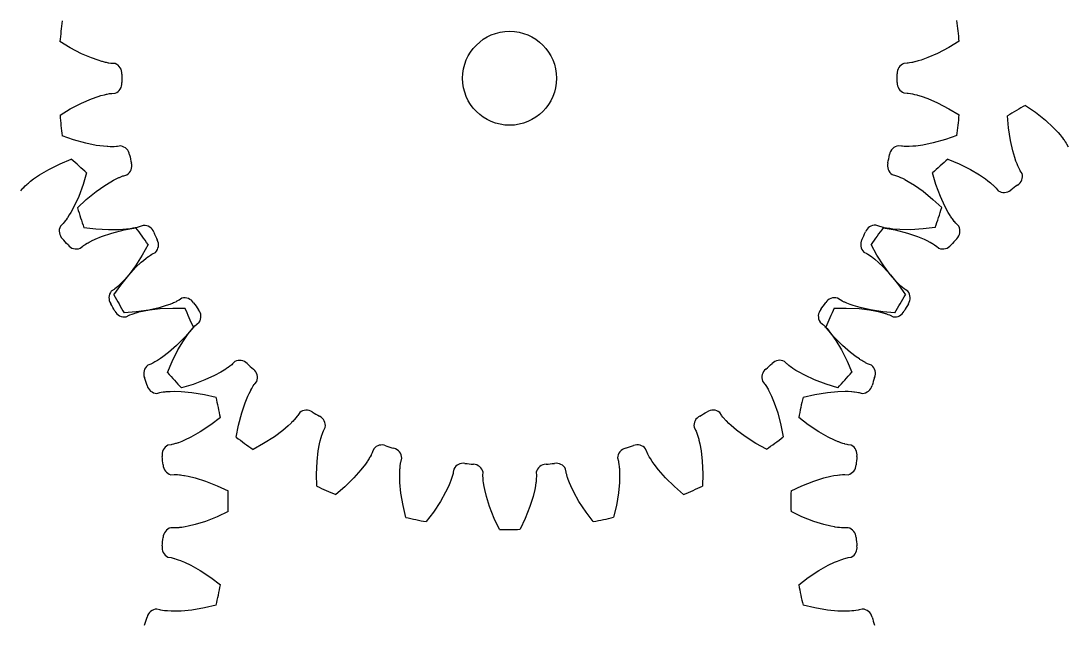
# Model space of a CAD drawing. Extents: x -3282 to 4846, y -1718 to 1845.
# Drawn here: x 4320.6 to 4432, y -851.1 to -786.8 of the extents above; entities that cross this region are included whole.
import ezdxf

# ---------------------------------------------------------------- set-up
doc = ezdxf.new("R2010")
doc.units = 0
doc.linetypes.add('DASHED', pattern=[11.05, 8.7, -2.35])
doc.linetypes.add('DOT', pattern=[2.2, 1.1, -1.1])
doc.layers.get('0').update_dxf_attribs({"linetype": 'CONTINUOUS'})
doc.layers.add('INVISIBLE', color=6, linetype='DOT')

msp = doc.modelspace()

# ---------------------------------------------------------------- linework, layer by layer
at = {"color": 1}
for p, q in [((4325.861038, -789.658708), (4324.763531, -788.994022)), ((4327.064169, -790.284045), (4325.861038, -789.658708)), ((4419.352288, -789.628114), (4418.149567, -790.254238)), ((4420.449359, -788.962711), (4419.352288, -789.628114)), ((4328.102275, -790.731402), (4327.064169, -790.284045)), ((4328.819124, -790.985638), (4328.102275, -790.731402)), ((4329.204305, -791.100827), (4328.81912, -790.985637)), ((4329.27624, -791.1206), (4329.204305, -791.100827)), ((4329.501681, -791.178682), (4329.27624, -791.1206)), ((4329.621298, -791.206936), (4329.501681, -791.178682)), ((4415.712643, -791.15047), (4415.491645, -791.201307)), ((4415.721675, -791.148255), (4415.712643, -791.15047)), ((4416.088445, -791.050146), (4415.721675, -791.148255)), ((4416.395074, -790.956979), (4416.088445, -791.050146)), ((4417.111754, -790.702275), (4416.395074, -790.956979)), ((4418.149567, -790.254238), (4417.111754, -790.702275)), ((4329.722706, -791.229373), (4329.621298, -791.206936)), ((4329.935318, -791.271395), (4329.722706, -791.229373)), ((4329.945463, -791.273213), (4329.935318, -791.271395)), ((4330.175622, -791.308958), (4329.945463, -791.273213)), ((4330.288369, -791.321563), (4330.175622, -791.308958)), ((4330.636673, -791.336795), (4330.288369, -791.321563)), ((4414.926047, -791.293867), (4414.577753, -791.309326)), ((4415.009647, -791.284849), (4414.92604, -791.293867)), ((4415.181665, -791.260204), (4415.009647, -791.284849)), ((4415.419224, -791.21647), (4415.181665, -791.260204)), ((4415.491645, -791.201307), (4415.419224, -791.21647)), ((4330.03379, -794.531442), (4330.205808, -794.506797)), ((4330.205808, -794.506797), (4330.289415, -794.497779)), ((4330.289408, -794.49778), (4330.637702, -794.48232)), ((4414.578782, -794.454852), (4414.927086, -794.470083)), ((4414.927086, -794.470083), (4415.039833, -794.482688)), ((4415.039833, -794.482688), (4415.269992, -794.518433)), ((4415.269992, -794.518433), (4415.280137, -794.520251)), ((4415.280137, -794.520251), (4415.492749, -794.562274)), ((4325.863167, -796.163532), (4327.065888, -795.537408)), ((4327.065888, -795.537408), (4328.103701, -795.089371)), ((4328.103701, -795.089371), (4328.820381, -794.834667)), ((4328.820381, -794.834667), (4329.12701, -794.7415)), ((4329.12701, -794.7415), (4329.49378, -794.643391)), ((4329.49378, -794.643391), (4329.502812, -794.641177)), ((4329.502812, -794.641177), (4329.72381, -794.590339)), ((4329.72381, -794.590339), (4329.796231, -794.575176)), ((4329.796231, -794.575176), (4330.03379, -794.531442)), ((4415.492749, -794.562274), (4415.594157, -794.584711)), ((4415.594157, -794.584711), (4415.713774, -794.612965)), ((4415.713774, -794.612965), (4415.939215, -794.671046)), ((4415.939215, -794.671046), (4416.01115, -794.690819)), ((4416.01115, -794.690819), (4416.396335, -794.80601)), ((4416.396331, -794.806008), (4417.11318, -795.060244)), ((4417.11318, -795.060244), (4418.151286, -795.507602)), ((4418.151286, -795.507602), (4419.354417, -796.132938)), ((4324.766096, -796.828935), (4325.863167, -796.163532)), ((4419.354417, -796.132938), (4420.451924, -796.797624)), ((4427.511772, -795.782518), (4428.565628, -796.514443)), ((4428.565628, -796.514443), (4429.626535, -797.358863)), ((4425.70488, -798.166096), (4425.597942, -796.887466)), ((4429.626535, -797.358863), (4430.457703, -798.124991)), ((4425.905716, -799.507079), (4425.70488, -798.166096)), ((4430.457703, -798.124991), (4430.981706, -798.676285)), ((4430.981706, -798.676285), (4431.191457, -798.918579)), ((4431.191457, -798.918579), (4431.430166, -799.213814)), ((4326.209532, -799.44863), (4324.997811, -799.026654)), ((4327.516385, -799.810157), (4326.209532, -799.44863)), ((4328.624817, -800.031904), (4327.516385, -799.810157)), ((4329.37886, -800.131543), (4328.624817, -800.031904)), ((4331.229701, -800.097136), (4330.885841, -800.154654)), ((4414.334356, -800.127347), (4413.990458, -800.070054)), ((4416.595299, -800.003117), (4415.841324, -800.103249)), ((4417.703585, -799.780644), (4416.595299, -800.003117)), ((4419.010202, -799.418262), (4417.703585, -799.780644)), ((4420.221645, -798.995493), (4419.010202, -799.418262)), ((4426.153618, -800.609955), (4425.905716, -799.507079)), ((4431.430166, -799.213814), (4431.43586, -799.221166)), ((4431.43586, -799.221166), (4431.572131, -799.402425)), ((4431.572131, -799.402425), (4431.61542, -799.462431)), ((4431.61542, -799.462431), (4431.751931, -799.661708)), ((4431.751931, -799.661708), (4431.844364, -799.808861)), ((4431.844364, -799.808861), (4431.886585, -799.881586)), ((4431.886581, -799.88158), (4432.042266, -800.193525)), ((4329.779573, -800.164131), (4329.378856, -800.131542)), ((4329.854047, -800.168516), (4329.779573, -800.164131)), ((4330.086638, -800.178456), (4329.854047, -800.168516)), ((4330.209516, -800.181223), (4330.086638, -800.178456)), ((4330.313372, -800.182086), (4330.209516, -800.181223)), ((4330.530075, -800.178985), (4330.313372, -800.182086)), ((4330.540376, -800.178655), (4330.530075, -800.178985)), ((4330.772938, -800.165765), (4330.540376, -800.178655)), ((4330.885841, -800.154654), (4330.772938, -800.165765)), ((4414.418004, -800.135908), (4414.334348, -800.127346)), ((4414.591387, -800.147566), (4414.418004, -800.135908)), ((4414.832848, -800.154179), (4414.591387, -800.147566)), ((4414.906838, -800.154404), (4414.832848, -800.154179)), ((4415.133576, -800.150626), (4414.906838, -800.154404)), ((4415.142871, -800.150337), (4415.133576, -800.150626)), ((4415.522025, -800.130628), (4415.142871, -800.150337)), ((4415.841324, -800.103249), (4415.522025, -800.130628)), ((4426.369052, -801.339405), (4426.153618, -800.609955)), ((4323.5598, -802.594928), (4324.773088, -801.989536)), ((4324.773088, -801.989536), (4325.956092, -801.492714)), ((4419.259364, -801.492714), (4420.442367, -801.989536)), ((4420.442367, -801.989536), (4421.655655, -802.594928)), ((4426.502141, -801.718773), (4426.369051, -801.339401)), ((4426.528404, -801.788601), (4426.502141, -801.718773)), ((4426.613856, -802.005154), (4426.528404, -801.788601)), ((4426.66127, -802.118549), (4426.613856, -802.005154)), ((4426.702692, -802.213791), (4426.66127, -802.118549)), ((4426.793602, -802.410528), (4426.702692, -802.213791)), ((4321.960333, -803.601807), (4322.587508, -803.171506)), ((4322.587508, -803.171506), (4323.5598, -802.594928)), ((4327.598367, -802.971426), (4327.227924, -804.19988)), ((4331.013236, -803.469378), (4331.080922, -803.439489)), ((4331.080922, -803.439489), (4331.304197, -803.34732)), ((4331.304197, -803.34732), (4331.467332, -803.287448)), ((4331.467332, -803.287448), (4331.547237, -803.261244)), ((4331.54723, -803.261246), (4331.884699, -803.17371)), ((4413.337474, -803.147056), (4413.675, -803.234371)), ((4413.675, -803.234371), (4413.782662, -803.270142)), ((4413.782662, -803.270142), (4414.00036, -803.352959)), ((4414.00036, -803.352959), (4414.009905, -803.356847)), ((4414.009905, -803.356847), (4414.209134, -803.442155)), ((4414.209134, -803.442155), (4414.303661, -803.485186)), ((4417.987531, -804.19988), (4417.617088, -802.971425)), ((4421.655655, -802.594928), (4422.627947, -803.171506)), ((4422.627947, -803.171506), (4423.25512, -803.601806)), ((4426.798091, -802.419805), (4426.793602, -802.410528)), ((4426.904389, -802.627053), (4426.798091, -802.419805)), ((4426.960429, -802.725695), (4426.904389, -802.627053)), ((4427.15274, -803.016494), (4426.960429, -802.725695)), ((4320.824639, -804.592628), (4320.901135, -804.508848)), ((4320.901135, -804.508848), (4321.065391, -804.343709)), ((4321.065391, -804.343709), (4321.072827, -804.336573)), ((4321.072827, -804.336573), (4321.231843, -804.189318)), ((4321.231843, -804.189318), (4321.309623, -804.120492)), ((4321.309623, -804.120492), (4321.402816, -804.040357)), ((4321.402816, -804.040357), (4321.582365, -803.892169)), ((4321.582365, -803.892169), (4321.640659, -803.845614)), ((4321.640659, -803.845614), (4321.960336, -803.601805)), ((4327.227924, -804.19988), (4326.752671, -805.469802)), ((4328.610303, -804.948364), (4329.532285, -804.294345)), ((4329.532285, -804.294345), (4330.180348, -803.8962)), ((4330.180348, -803.8962), (4330.460906, -803.741317)), ((4330.460906, -803.741317), (4330.799263, -803.569096)), ((4330.799263, -803.569096), (4330.807637, -803.565052)), ((4330.807637, -803.565052), (4331.013236, -803.469378)), ((4414.303661, -803.485186), (4414.41479, -803.537692)), ((4414.41479, -803.537692), (4414.623229, -803.641376)), ((4414.623229, -803.641376), (4414.689481, -803.675673)), ((4414.689481, -803.675673), (4415.042299, -803.868431)), ((4415.042295, -803.868429), (4415.690621, -804.26615)), ((4415.690621, -804.26615), (4416.613031, -804.919566)), ((4418.462784, -805.469802), (4417.987531, -804.19988)), ((4423.25512, -803.601806), (4423.510663, -803.795196)), ((4423.510663, -803.795196), (4423.805539, -804.034348)), ((4423.805539, -804.034348), (4423.812637, -804.040356)), ((4423.812637, -804.040356), (4423.983616, -804.189321)), ((4423.983616, -804.189321), (4424.038434, -804.239016)), ((4424.038434, -804.239016), (4424.213395, -804.405557)), ((4424.213395, -804.405557), (4424.334403, -804.530275)), ((4424.334403, -804.530275), (4424.390821, -804.592633)), ((4320.607499, -804.865388), (4320.824639, -804.592628)), ((4326.752671, -805.469802), (4326.280885, -806.497037)), ((4327.564043, -805.810866), (4328.610303, -804.948364)), ((4416.613031, -804.919566), (4417.659855, -805.781383)), ((4418.93457, -806.497037), (4418.462784, -805.469802)), ((4424.390816, -804.592628), (4424.607956, -804.865388)), ((4326.280885, -806.497037), (4325.918499, -807.165753)), ((4326.62929, -806.689822), (4327.564043, -805.810866)), ((4417.659855, -805.781383), (4418.595184, -806.659728)), ((4419.296957, -807.165755), (4418.93457, -806.497037)), ((4325.540628, -807.766057), (4325.41035, -807.95167)), ((4325.54586, -807.758369), (4325.540628, -807.766057)), ((4325.75288, -807.44011), (4325.54586, -807.758369)), ((4325.918499, -807.165753), (4325.75288, -807.44011)), ((4419.506013, -807.509162), (4419.296955, -807.165751)), ((4419.54622, -807.572004), (4419.506013, -807.509162)), ((4419.674828, -807.766058), (4419.54622, -807.572004)), ((4419.744783, -807.867118), (4419.674828, -807.766058)), ((4419.805102, -807.951666), (4419.744783, -807.867118)), ((4325.051817, -808.398797), (4324.803249, -808.643258)), ((4325.107931, -808.336174), (4325.051812, -808.398802)), ((4325.219318, -808.202793), (4325.107931, -808.336174)), ((4325.366658, -808.011383), (4325.219318, -808.202793)), ((4325.41035, -807.95167), (4325.366658, -808.011383)), ((4328.585849, -808.952163), (4327.312874, -808.791338)), ((4329.93931, -809.034079), (4328.585849, -808.952163)), ((4331.827905, -808.961212), (4331.069624, -809.020525)), ((4331.580501, -809.033907), (4332.840948, -808.793901)), ((4332.226637, -808.909775), (4331.827901, -808.961212)), ((4332.300395, -808.89858), (4332.226637, -808.909775)), ((4332.52997, -808.859945), (4332.300395, -808.89858)), ((4332.650738, -808.837104), (4332.52997, -808.859945)), ((4332.752504, -808.816355), (4332.650738, -808.837104)), ((4332.963827, -808.768267), (4332.752504, -808.816355)), ((4332.973834, -808.765801), (4332.963827, -808.768267)), ((4333.198634, -808.704842), (4332.973834, -808.765801)), ((4333.30676, -808.670499), (4333.198634, -808.704842)), ((4333.631147, -808.542746), (4333.30676, -808.670499)), ((4411.91901, -808.644774), (4411.59454, -808.517233)), ((4411.999051, -808.67054), (4411.919003, -808.644772)), ((4412.166221, -808.717991), (4411.999051, -808.67054)), ((4412.40103, -808.774662), (4412.166221, -808.717991)), ((4412.374508, -808.793901), (4413.634954, -809.033907)), ((4412.473357, -808.790266), (4412.40103, -808.774662)), ((4412.695926, -808.833712), (4412.473357, -808.790266)), ((4412.705078, -808.835362), (4412.695926, -808.833712)), ((4413.080044, -808.894914), (4412.705078, -808.835362)), ((4413.398058, -808.934519), (4413.080044, -808.894914)), ((4414.156375, -808.993336), (4413.398058, -808.934519)), ((4415.286698, -809.00615), (4414.156375, -808.993336)), ((4416.640105, -808.923348), (4415.286698, -809.00615)), ((4417.912974, -808.761691), (4416.640105, -808.923348)), ((4419.934929, -808.125203), (4419.805102, -807.951666)), ((4419.941248, -808.133344), (4419.934929, -808.125203)), ((4420.088313, -808.313962), (4419.941248, -808.133344)), ((4420.163638, -808.398797), (4420.088313, -808.313962)), ((4420.412206, -808.643258), (4420.163638, -808.398797)), ((4328.130622, -810.198156), (4328.494005, -810.026139)), ((4328.494001, -810.026141), (4329.196935, -809.735639)), ((4329.196935, -809.735639), (4330.267858, -809.373813)), ((4331.069624, -809.020525), (4329.93931, -809.034079)), ((4330.267858, -809.373813), (4331.580501, -809.033907)), ((4413.634954, -809.033907), (4414.947597, -809.373813)), ((4414.947597, -809.373813), (4416.01852, -809.735639)), ((4416.01852, -809.735639), (4416.721452, -810.02614)), ((4416.721452, -810.02614), (4417.011618, -810.162173)), ((4326.908016, -810.980839), (4327.177121, -810.759185)), ((4327.177121, -810.759185), (4327.269364, -810.693141)), ((4327.269364, -810.693141), (4327.464366, -810.565762)), ((4327.464366, -810.565762), (4327.473123, -810.560328)), ((4327.473123, -810.560328), (4327.65928, -810.449352)), ((4327.65928, -810.449352), (4327.74967, -810.398201)), ((4327.74967, -810.398201), (4327.857488, -810.339193)), ((4327.857488, -810.339193), (4328.063923, -810.231574)), ((4328.063923, -810.231574), (4328.130622, -810.198156)), ((4334.139894, -810.581748), (4333.522136, -811.706338)), ((4411.693319, -811.706338), (4411.075561, -810.581747)), ((4417.011618, -810.162173), (4417.349773, -810.334792)), ((4417.349773, -810.334792), (4417.357965, -810.339192)), ((4417.357965, -810.339192), (4417.556179, -810.449354)), ((4417.556179, -810.449354), (4417.620132, -810.486566)), ((4417.620132, -810.486566), (4417.825895, -810.61309)), ((4417.825895, -810.61309), (4417.970189, -810.709925)), ((4417.970189, -810.709925), (4418.03834, -810.75919)), ((4418.038334, -810.759185), (4418.307439, -810.980839)), ((4333.522136, -811.706338), (4332.793237, -812.849699)), ((4333.394595, -812.476964), (4333.63682, -812.267134)), ((4333.63682, -812.267134), (4333.931977, -812.028328)), ((4333.931977, -812.028328), (4333.939327, -812.022631)), ((4333.939327, -812.022631), (4334.120541, -811.886301)), ((4334.120541, -811.886301), (4334.180534, -811.842993)), ((4334.180534, -811.842993), (4334.379766, -811.706416)), ((4334.379766, -811.706416), (4334.526888, -811.613935)), ((4334.526888, -811.613935), (4334.5996, -811.571691)), ((4334.599593, -811.571694), (4334.911488, -811.415908)), ((4410.31608, -811.391232), (4410.628076, -811.546815)), ((4410.628076, -811.546815), (4410.725948, -811.604189)), ((4410.725948, -811.604189), (4410.921671, -811.730458)), ((4410.921671, -811.730458), (4410.930199, -811.736245)), ((4410.930199, -811.736245), (4411.107338, -811.861111)), ((4411.107338, -811.861111), (4411.190852, -811.922855)), ((4411.190852, -811.922855), (4411.288636, -811.997319)), ((4411.288636, -811.997319), (4411.470963, -812.142074)), ((4411.470963, -812.142074), (4411.528637, -812.189396)), ((4411.528637, -812.189396), (4411.833668, -812.451297)), ((4412.422218, -812.849699), (4411.693319, -811.706338)), ((4332.077616, -813.832566), (4332.843473, -813.001148)), ((4332.793237, -812.849699), (4332.118186, -813.756396)), ((4332.843473, -813.001148), (4333.394595, -812.476964)), ((4411.833665, -812.451294), (4412.385132, -812.975119)), ((4412.385132, -812.975119), (4413.151533, -813.806036)), ((4413.097269, -813.756396), (4412.422218, -812.849699)), ((4331.405644, -814.569083), (4331.136978, -814.837345)), ((4331.233544, -814.89375), (4332.077616, -813.832566)), ((4331.624686, -814.335155), (4331.405644, -814.569083)), ((4332.118186, -813.756396), (4331.624686, -814.335155)), ((4413.590771, -814.335157), (4413.097269, -813.756396)), ((4413.151533, -813.806036), (4413.9963, -814.866666)), ((4413.866657, -814.627594), (4413.590768, -814.335153)), ((4330.520579, -815.36106), (4330.226615, -815.548499)), ((4330.501963, -815.947845), (4331.233544, -814.89375)), ((4330.588486, -815.311473), (4330.520573, -815.361065)), ((4330.725171, -815.204165), (4330.588486, -815.311473)), ((4330.909087, -815.047571), (4330.725171, -815.204165)), ((4330.96424, -814.998247), (4330.909087, -815.047571)), ((4331.130261, -814.843777), (4330.96424, -814.998247)), ((4331.136978, -814.837345), (4331.130261, -814.843777)), ((4413.919051, -814.680703), (4413.866657, -814.627594)), ((4414.085195, -814.843778), (4413.919051, -814.680703)), ((4413.9963, -814.866666), (4414.72857, -815.920284)), ((4414.174632, -814.928084), (4414.085195, -814.843778)), ((4414.251212, -814.998244), (4414.174632, -814.928084)), ((4414.414282, -815.140996), (4414.251212, -814.998244)), ((4414.422156, -815.147646), (4414.414282, -815.140996)), ((4414.60356, -815.293741), (4414.422156, -815.147646)), ((4414.694876, -815.36106), (4414.60356, -815.293741)), ((4414.988839, -815.548499), (4414.694876, -815.36106)), ((4336.838273, -816.796274), (4336.724893, -816.843725)), ((4336.933501, -816.75482), (4336.838273, -816.796274)), ((4337.130208, -816.663846), (4336.933501, -816.75482)), ((4337.139484, -816.659354), (4337.130208, -816.663846)), ((4337.346697, -816.552988), (4337.139484, -816.659354)), ((4337.44532, -816.496915), (4337.346697, -816.552988)), ((4337.736057, -816.30451), (4337.44532, -816.496915)), ((4407.785573, -816.473897), (4407.494711, -816.281682)), ((4407.858508, -816.515741), (4407.785567, -816.473894)), ((4408.01216, -816.596912), (4407.858508, -816.515741)), ((4408.230055, -816.701164), (4408.01216, -816.596912)), ((4408.297557, -816.731465), (4408.230055, -816.701164)), ((4408.506229, -816.820236), (4408.297557, -816.731465)), ((4332.886133, -817.753956), (4331.607538, -817.861313)), ((4332.439565, -817.978775), (4332.644727, -817.908928)), ((4332.644727, -817.908928), (4332.743777, -817.877688)), ((4332.743777, -817.877688), (4332.861508, -817.842386)), ((4332.861508, -817.842386), (4333.085806, -817.780039)), ((4334.22705, -817.552682), (4332.886133, -817.753956)), ((4333.085806, -817.780039), (4333.157997, -817.761219)), ((4333.157997, -817.761219), (4333.549202, -817.668512)), ((4333.549198, -817.668513), (4334.297171, -817.530508)), ((4335.329845, -817.304419), (4334.22705, -817.552682)), ((4334.297171, -817.530508), (4335.419919, -817.399246)), ((4336.059224, -817.088746), (4335.329845, -817.304419)), ((4335.419919, -817.399246), (4336.774548, -817.339681)), ((4336.438549, -816.955533), (4336.05922, -817.088748)), ((4336.508368, -816.929247), (4336.438549, -816.955533)), ((4336.724893, -816.843725), (4336.508368, -816.929247)), ((4336.774548, -817.339681), (4338.057351, -817.366982)), ((4407.158105, -817.366982), (4408.440907, -817.339681)), ((4408.440907, -817.339681), (4409.795536, -817.399246)), ((4408.514838, -816.823753), (4408.506229, -816.820236)), ((4408.869229, -816.959963), (4408.514838, -816.823753)), ((4409.172059, -817.064822), (4408.869229, -816.959963)), ((4409.901577, -817.280016), (4409.172059, -817.064822)), ((4409.795536, -817.399246), (4410.918284, -817.530508)), ((4411.004535, -817.527558), (4409.901577, -817.280016)), ((4410.918284, -817.530508), (4411.666254, -817.668513)), ((4412.345583, -817.727954), (4411.004535, -817.527558)), ((4411.666254, -817.668513), (4411.978363, -817.741245)), ((4411.978363, -817.741245), (4412.345017, -817.839785)), ((4412.345017, -817.839785), (4412.353946, -817.842386)), ((4413.624246, -817.834474), (4412.345583, -817.727954)), ((4412.353946, -817.842386), (4412.570732, -817.908929)), ((4412.570732, -817.908929), (4412.641024, -817.932031)), ((4331.799378, -818.272605), (4332.108687, -818.111744)), ((4332.108687, -818.111744), (4332.212646, -818.066322)), ((4332.212646, -818.066322), (4332.42987, -817.982269)), ((4332.42987, -817.982269), (4332.439565, -817.978775)), ((4339.313094, -819.065917), (4339.585783, -818.848688)), ((4405.64665, -818.827071), (4405.919481, -819.044121)), ((4405.919481, -819.044121), (4406.003286, -819.12059)), ((4412.641024, -817.932031), (4412.868597, -818.01301)), ((4412.868597, -818.01301), (4413.02987, -818.077728)), ((4413.02987, -818.077728), (4413.106775, -818.111747)), ((4413.106768, -818.111744), (4413.416077, -818.272605)), ((4338.956198, -819.385826), (4338.118124, -820.357402)), ((4338.322644, -820.201938), (4338.51595, -819.946332)), ((4338.51595, -819.946332), (4338.755006, -819.651378)), ((4338.755006, -819.651378), (4338.761012, -819.644277)), ((4338.761012, -819.644277), (4338.909921, -819.47325)), ((4338.909921, -819.47325), (4338.959598, -819.418415)), ((4338.959598, -819.418415), (4339.126081, -819.2434)), ((4339.126081, -819.2434), (4339.25076, -819.122351)), ((4339.25076, -819.122351), (4339.3131, -819.065912)), ((4406.003286, -819.12059), (4406.168478, -819.284792)), ((4406.168478, -819.284792), (4406.175617, -819.292226)), ((4406.175617, -819.292226), (4406.322924, -819.451193)), ((4407.097331, -820.357402), (4406.259257, -819.385825)), ((4406.322924, -819.451193), (4406.391776, -819.528951)), ((4406.391776, -819.528951), (4406.471941, -819.622118)), ((4406.471941, -819.622118), (4406.620188, -819.801618)), ((4406.620188, -819.801618), (4406.666762, -819.859897)), ((4406.666762, -819.859897), (4406.910676, -820.179495)), ((4338.118124, -820.357402), (4337.167435, -821.324231)), ((4337.31629, -821.801732), (4337.892549, -820.829252)), ((4337.892549, -820.829252), (4338.322644, -820.201938)), ((4406.910673, -820.179491), (4407.34118, -820.806525)), ((4408.04802, -821.324231), (4407.097331, -820.357402)), ((4407.34118, -820.806525), (4407.918076, -821.778629)), ((4336.318623, -822.070764), (4335.715576, -822.534271)), ((4337.167435, -821.324231), (4336.318623, -822.070764)), ((4336.711295, -823.015219), (4337.31629, -821.801732)), ((4407.918076, -821.778629), (4408.523865, -822.991719)), ((4408.896832, -822.070764), (4408.04802, -821.324231)), ((4409.499881, -822.534272), (4408.896832, -822.070764)), ((4334.422299, -823.308201), (4334.095788, -823.430426)), ((4334.499032, -823.273817), (4334.422292, -823.308204)), ((4334.65504, -823.197272), (4334.499032, -823.273817)), ((4334.867495, -823.082338), (4334.65504, -823.197272)), ((4334.931698, -823.045559), (4334.867495, -823.082338)), ((4335.126208, -822.928981), (4334.931698, -823.045559)), ((4335.134115, -822.924087), (4335.126208, -822.928981)), ((4335.452684, -822.717545), (4335.134115, -822.924087)), ((4335.715576, -822.534271), (4335.452684, -822.717545)), ((4336.21486, -824.198383), (4336.711295, -823.015219)), ((4343.035836, -823.367203), (4342.855266, -823.514326)), ((4343.120646, -823.29185), (4343.035836, -823.367203)), ((4343.365026, -823.043202), (4343.120646, -823.29185)), ((4402.114696, -823.272545), (4401.870153, -823.024056)), ((4402.177337, -823.328639), (4402.11469, -823.27254)), ((4402.310754, -823.439982), (4402.177337, -823.328639)), ((4402.502213, -823.587259), (4402.310754, -823.439982)), ((4408.523865, -822.991719), (4409.021074, -824.17456)), ((4409.83054, -822.76296), (4409.499878, -822.53427)), ((4409.89283, -822.804015), (4409.83054, -822.76296)), ((4410.089249, -822.928982), (4409.89283, -822.804015)), ((4410.19426, -822.992852), (4410.089249, -822.928982)), ((4410.283753, -823.045557), (4410.19426, -822.992852)), ((4410.47294, -823.151285), (4410.283753, -823.045557)), ((4410.482024, -823.156152), (4410.47294, -823.151285)), ((4410.689839, -823.261338), (4410.482024, -823.156152)), ((4410.793156, -823.308201), (4410.689839, -823.261338)), ((4411.119667, -823.430426), (4410.793156, -823.308201)), ((4341.219289, -824.52154), (4340.192209, -824.993662)), ((4341.887888, -824.158934), (4341.219289, -824.52154)), ((4342.231227, -823.949766), (4341.887884, -824.158936)), ((4342.294055, -823.909538), (4342.231227, -823.949766)), ((4342.488068, -823.780867), (4342.294055, -823.909538)), ((4342.589104, -823.710879), (4342.488068, -823.780867)), ((4342.673633, -823.650532), (4342.589104, -823.710879)), ((4342.847127, -823.520649), (4342.673633, -823.650532)), ((4342.855266, -823.514326), (4342.847127, -823.520649)), ((4402.56194, -823.630932), (4402.502213, -823.587259)), ((4402.747596, -823.761148), (4402.56194, -823.630932)), ((4402.755285, -823.766379), (4402.747596, -823.761148)), ((4403.073612, -823.973294), (4402.755285, -823.766379)), ((4403.348023, -824.138823), (4403.073612, -823.973294)), ((4404.016858, -824.50099), (4403.348023, -824.138823)), ((4405.044247, -824.97244), (4404.016858, -824.50099)), ((4338.922442, -825.46933), (4337.694108, -825.840176)), ((4340.192209, -824.993662), (4338.922442, -825.46933)), ((4345.209247, -825.834672), (4345.335705, -825.628868)), ((4345.335705, -825.628868), (4345.432492, -825.484542)), ((4345.432492, -825.484542), (4345.481735, -825.416375)), ((4345.48173, -825.416381), (4345.703296, -825.147204)), ((4399.533261, -825.129589), (4399.755003, -825.398621)), ((4399.755003, -825.398621), (4399.821077, -825.490843)), ((4399.821077, -825.490843), (4399.94852, -825.685803)), ((4399.94852, -825.685803), (4399.953957, -825.694558)), ((4399.953957, -825.694558), (4400.064994, -825.880678)), ((4406.314325, -825.447277), (4405.044247, -824.97244)), ((4407.542899, -825.817318), (4406.314325, -825.447277)), ((4335.067809, -826.421999), (4335.403804, -826.328963)), ((4335.403803, -826.328963), (4335.514935, -826.306147)), ((4335.514935, -826.306147), (4335.744887, -826.269094)), ((4335.744887, -826.269094), (4335.755097, -826.267692)), ((4335.755097, -826.267692), (4335.970298, -826.242027)), ((4335.970298, -826.242027), (4336.073679, -826.232063)), ((4336.073679, -826.232063), (4336.196176, -826.222011)), ((4336.196176, -826.222011), (4336.428536, -826.20766)), ((4336.428536, -826.20766), (4336.503062, -826.20426)), ((4336.503062, -826.20426), (4336.904993, -826.194916)), ((4336.904989, -826.194916), (4337.665309, -826.215439)), ((4337.665309, -826.215439), (4338.790814, -826.320477)), ((4338.790814, -826.320477), (4340.128225, -826.543858)), ((4340.128225, -826.543858), (4341.37732, -826.837272)), ((4344.458845, -827.436531), (4344.749116, -826.733503)), ((4344.749116, -826.733503), (4344.885054, -826.443292)), ((4344.885054, -826.443292), (4345.057562, -826.105081)), ((4345.057562, -826.105081), (4345.06196, -826.096887)), ((4345.06196, -826.096887), (4345.172057, -825.898637)), ((4345.172057, -825.898637), (4345.209247, -825.834672)), ((4400.064994, -825.880678), (4400.116175, -825.971052)), ((4400.116175, -825.971052), (4400.175218, -826.078851)), ((4400.175218, -826.078851), (4400.282905, -826.28525)), ((4400.282905, -826.28525), (4400.316344, -826.351939)), ((4400.316344, -826.351939), (4400.48848, -826.715265)), ((4400.488478, -826.715261), (4400.77921, -827.4181)), ((4403.838136, -826.837272), (4405.08723, -826.543858)), ((4405.08723, -826.543858), (4406.424641, -826.320477)), ((4406.424641, -826.320477), (4407.550145, -826.215439)), ((4407.550145, -826.215439), (4408.310463, -826.194916)), ((4408.310463, -826.194916), (4408.630873, -826.201168)), ((4408.630873, -826.201168), (4409.010003, -826.221323)), ((4409.010003, -826.221323), (4409.019277, -826.222011)), ((4409.019277, -826.222011), (4409.245162, -826.242027)), ((4409.245162, -826.242027), (4409.318721, -826.25001)), ((4409.318721, -826.25001), (4409.558157, -826.281904)), ((4409.558157, -826.281904), (4409.729362, -826.311678)), ((4409.729362, -826.311678), (4409.811659, -826.328964)), ((4409.811651, -826.328963), (4410.147646, -826.421999)), ((4344.097369, -828.507571), (4344.458845, -827.436531)), ((4400.77921, -827.4181), (4401.141387, -828.488904)), ((4341.836783, -828.99888), (4340.815021, -829.774979)), ((4343.757892, -829.820326), (4344.097369, -828.507571)), ((4349.864727, -829.039), (4349.722028, -829.202116)), ((4349.871373, -829.031123), (4349.864727, -829.039)), ((4350.017409, -828.849672), (4349.871373, -829.031123)), ((4350.084699, -828.758333), (4350.017409, -828.849672)), ((4350.272042, -828.464308), (4350.084699, -828.758333)), ((4395.154222, -828.743585), (4394.966687, -828.449683)), ((4395.203832, -828.811476), (4395.154218, -828.743579)), ((4395.311184, -828.948125), (4395.203832, -828.811476)), ((4395.467838, -829.13199), (4395.311184, -828.948125)), ((4401.141387, -828.488904), (4401.481723, -829.801436)), ((4404.400434, -829.774979), (4403.378671, -828.99888)), ((4340.815021, -829.774979), (4339.684092, -830.523022)), ((4343.5183, -831.08085), (4343.757892, -829.820326)), ((4349.059157, -829.862774), (4348.480557, -830.356465)), ((4349.351504, -829.586792), (4349.059153, -829.862777)), ((4349.404596, -829.534381), (4349.351504, -829.586792)), ((4349.567616, -829.368184), (4349.404596, -829.534381)), ((4349.651893, -829.278719), (4349.567616, -829.368184)), ((4349.722028, -829.202116), (4349.651893, -829.278719)), ((4352.835903, -830.345541), (4352.996662, -830.03618)), ((4392.243097, -830.023337), (4392.404058, -830.332593)), ((4395.51718, -829.187127), (4395.467838, -829.13199)), ((4395.671706, -829.353098), (4395.51718, -829.187127)), ((4395.678139, -829.359813), (4395.671706, -829.353098)), ((4395.94649, -829.62839), (4395.678139, -829.359813)), ((4396.180489, -829.847356), (4395.94649, -829.62839)), ((4396.759409, -830.340667), (4396.180489, -829.847356)), ((4401.481723, -829.801436), (4401.722141, -831.061805)), ((4405.531363, -830.523022), (4404.400434, -829.774979)), ((4338.698616, -831.076763), (4338.012378, -831.40476)), ((4339.684092, -830.523022), (4338.698616, -831.076763)), ((4347.574082, -831.031813), (4346.430959, -831.761086)), ((4348.480557, -830.356465), (4347.574082, -831.031813)), ((4352.465772, -831.474068), (4352.564192, -831.107381)), ((4352.564192, -831.107381), (4352.56679, -831.098452)), ((4352.56679, -831.098452), (4352.633263, -830.881643)), ((4352.633263, -830.881643), (4352.656342, -830.811344)), ((4352.656342, -830.811344), (4352.737246, -830.583745)), ((4352.737246, -830.583745), (4352.801912, -830.42245)), ((4352.801912, -830.42245), (4352.835906, -830.345534)), ((4392.404058, -830.332593), (4392.449514, -830.436537)), ((4392.449514, -830.436537), (4392.533638, -830.653733)), ((4392.533638, -830.653733), (4392.537136, -830.663428)), ((4392.537136, -830.663428), (4392.60705, -830.868567)), ((4392.60705, -830.868567), (4392.638323, -830.967607)), ((4392.638323, -830.967607), (4392.673662, -831.085325)), ((4392.673662, -831.085325), (4392.736083, -831.309604)), ((4397.666327, -831.015421), (4396.759409, -830.340667)), ((4398.809927, -831.743946), (4397.666327, -831.015421)), ((4406.516839, -831.076763), (4405.531363, -830.523022)), ((4407.203079, -831.404762), (4406.516839, -831.076763)), ((4336.586453, -831.892891), (4336.241666, -831.94456)), ((4336.668659, -831.875212), (4336.586446, -831.892893)), ((4336.837172, -831.832776), (4336.668659, -831.875212)), ((4337.068881, -831.764525), (4336.837172, -831.832776)), ((4337.139327, -831.741898), (4337.068881, -831.764525)), ((4337.353824, -831.668309), (4337.139327, -831.741898)), ((4337.362576, -831.665166), (4337.353824, -831.668309)), ((4337.717127, -831.529372), (4337.362576, -831.665166)), ((4338.012378, -831.404761), (4337.717127, -831.529372)), ((4346.430959, -831.761086), (4345.30657, -832.379212)), ((4352.255383, -832.534215), (4352.393142, -831.7862)), ((4352.393142, -831.7862), (4352.465772, -831.474068)), ((4358.155234, -832.330902), (4358.033116, -832.657452)), ((4387.208358, -832.647905), (4387.086027, -832.321435)), ((4392.736083, -831.309604), (4392.754927, -831.381788)), ((4392.754927, -831.381788), (4392.847761, -831.772963)), ((4392.84776, -831.772959), (4392.98601, -832.520886)), ((4399.934718, -832.361335), (4398.809927, -831.743946)), ((4407.574059, -831.559704), (4407.203075, -831.40476)), ((4407.643524, -831.586911), (4407.574059, -831.559704)), ((4407.861633, -831.66831), (4407.643524, -831.586911)), ((4407.977628, -831.708951), (4407.861633, -831.66831)), ((4408.076124, -831.741897), (4407.977628, -831.708951)), ((4408.283158, -831.805981), (4408.076124, -831.741897)), ((4408.293056, -831.808853), (4408.283158, -831.805981)), ((4408.518199, -831.868533), (4408.293056, -831.808853)), ((4408.629002, -831.892891), (4408.518199, -831.868533)), ((4408.973789, -831.94456), (4408.629002, -831.892891)), ((4352.124487, -833.657006), (4352.255383, -832.534215)), ((4357.654128, -833.361484), (4357.529224, -833.557943)), ((4357.717963, -833.256452), (4357.654128, -833.361484)), ((4357.770638, -833.166941), (4357.717963, -833.256452)), ((4357.876305, -832.97772), (4357.770638, -833.166941)), ((4357.881169, -832.968634), (4357.876305, -832.97772)), ((4357.986287, -832.760785), (4357.881169, -832.968634)), ((4358.033116, -832.657452), (4357.986287, -832.760785)), ((4361.054199, -833.637968), (4361.147125, -833.301944)), ((4384.094772, -833.294435), (4384.187919, -833.630398)), ((4387.242768, -832.724627), (4387.208356, -832.647898)), ((4387.319364, -832.88061), (4387.242768, -832.724627)), ((4387.434367, -833.093028), (4387.319364, -832.88061)), ((4387.471167, -833.157218), (4387.434367, -833.093028)), ((4387.587809, -833.35169), (4387.471167, -833.157218)), ((4387.592706, -833.359595), (4387.587809, -833.35169)), ((4387.799351, -833.678097), (4387.592706, -833.359595)), ((4392.98601, -832.520886), (4393.11764, -833.643591)), ((4352.065366, -835.011655), (4352.124487, -833.657006)), ((4356.796299, -834.554181), (4356.050045, -835.403238)), ((4357.259611, -833.95098), (4356.796299, -834.554181)), ((4357.48819, -833.620247), (4357.259608, -833.950984)), ((4357.529224, -833.557943), (4357.48819, -833.620247)), ((4360.92679, -834.818788), (4360.946821, -834.439652)), ((4360.946821, -834.439652), (4360.947506, -834.430378)), ((4360.947506, -834.430378), (4360.967449, -834.204487)), ((4360.967449, -834.204487), (4360.975407, -834.130925)), ((4360.975407, -834.130925), (4361.007223, -833.891478)), ((4361.007223, -833.891478), (4361.036941, -833.720264)), ((4361.036941, -833.720264), (4361.0542, -833.637961)), ((4366.67007, -834.473993), (4366.618514, -834.818797)), ((4378.624377, -834.814868), (4378.572596, -834.470098)), ((4384.187919, -833.630398), (4384.210771, -833.741522)), ((4384.210771, -833.741522), (4384.247898, -833.971462)), ((4384.247898, -833.971462), (4384.249304, -833.981672)), ((4384.249304, -833.981672), (4384.27504, -834.196864)), ((4384.27504, -834.196864), (4384.285037, -834.300242)), ((4384.285037, -834.300242), (4384.29513, -834.422735)), ((4384.29513, -834.422735), (4384.309557, -834.655091)), ((4387.982712, -833.940929), (4387.799351, -833.678097)), ((4388.446416, -834.543824), (4387.982712, -833.940929)), ((4389.193227, -835.392392), (4388.446416, -834.543824)), ((4393.11764, -833.643591), (4393.177648, -834.998201)), ((4336.570463, -835.072854), (4336.918458, -835.051708)), ((4336.918458, -835.051708), (4337.031904, -835.052496)), ((4337.031904, -835.052496), (4337.264536, -835.064063)), ((4337.264536, -835.064063), (4337.274814, -835.064815)), ((4337.274814, -835.064815), (4337.490648, -835.084453)), ((4337.490648, -835.084453), (4337.593841, -835.096201)), ((4337.593841, -835.096201), (4337.715752, -835.111837)), ((4337.715752, -835.111837), (4337.946018, -835.14611)), ((4337.946018, -835.14611), (4338.019622, -835.15828)), ((4338.019622, -835.15828), (4338.414713, -835.232706)), ((4338.414709, -835.232705), (4339.154148, -835.410859)), ((4339.154148, -835.410859), (4340.233218, -835.747607)), ((4340.233218, -835.747607), (4341.494961, -836.24417)), ((4352.093087, -836.294448), (4352.065366, -835.011655)), ((4356.050045, -835.403238), (4355.083527, -836.354243)), ((4360.920644, -835.1392), (4360.92679, -834.818788)), ((4360.941415, -835.899511), (4360.920644, -835.139201)), ((4366.394184, -835.58624), (4366.312856, -835.804375)), ((4366.434787, -835.470231), (4366.394184, -835.58624)), ((4366.467701, -835.371725), (4366.434787, -835.470231)), ((4366.531717, -835.16467), (4366.467701, -835.371725)), ((4366.534585, -835.154771), (4366.531717, -835.16467)), ((4366.594192, -834.929608), (4366.534585, -835.154771)), ((4366.618514, -834.818797), (4366.594192, -834.929608)), ((4369.777439, -835.149769), (4369.798471, -834.801766)), ((4369.777669, -835.233854), (4369.777439, -835.149761)), ((4369.784198, -835.407505), (4369.777669, -835.233854)), ((4369.802861, -835.648334), (4369.784198, -835.407505)), ((4369.810371, -835.721943), (4369.802861, -835.648334)), ((4369.837829, -835.947044), (4369.810371, -835.721943)), ((4375.433112, -835.720108), (4375.421397, -835.823305)), ((4375.452679, -835.504268), (4375.433112, -835.720108)), ((4375.444409, -834.799919), (4375.465669, -835.147907)), ((4375.453427, -835.493989), (4375.452679, -835.504268)), ((4375.464918, -835.261354), (4375.453427, -835.493989)), ((4375.465669, -835.147907), (4375.464918, -835.261354)), ((4378.642084, -834.897068), (4378.624376, -834.814861)), ((4378.684575, -835.065568), (4378.642084, -834.897068)), ((4378.752901, -835.297254), (4378.684575, -835.065568)), ((4378.775551, -835.367693), (4378.752901, -835.297254)), ((4378.84921, -835.582166), (4378.775551, -835.367693)), ((4378.852357, -835.590917), (4378.84921, -835.582166)), ((4378.988266, -835.945423), (4378.852357, -835.590917)), ((4384.322456, -835.13154), (4384.302182, -835.891867)), ((4384.309557, -834.655091), (4384.31298, -834.729616)), ((4384.31298, -834.729616), (4384.322456, -835.131544)), ((4390.160367, -836.342764), (4389.193227, -835.392392)), ((4393.177648, -834.998201), (4393.150767, -836.281013)), ((4403.720494, -836.24417), (4404.982237, -835.747607)), ((4404.982237, -835.747607), (4406.061307, -835.410859)), ((4406.061307, -835.410859), (4406.800743, -835.232706)), ((4406.800744, -835.232705), (4407.115451, -835.172203)), ((4407.115451, -835.172203), (4407.490487, -835.113092)), ((4407.490487, -835.113092), (4407.499701, -835.111837)), ((4407.499701, -835.111837), (4407.724811, -835.084452)), ((4407.724811, -835.084452), (4407.798423, -835.076967)), ((4407.798423, -835.076967), (4408.039258, -835.058383)), ((4408.039258, -835.058383), (4408.212912, -835.05191)), ((4408.212912, -835.05191), (4408.297004, -835.051708)), ((4408.296997, -835.051708), (4408.644992, -835.072854)), ((4341.494961, -836.24417), (4342.655756, -836.790874)), ((4355.083527, -836.354243), (4354.112224, -837.192635)), ((4361.046822, -837.024981), (4360.941415, -835.899511)), ((4366.130851, -836.24488), (4365.803077, -836.931227)), ((4366.285672, -835.873849), (4366.130849, -836.244884)), ((4366.312856, -835.804375), (4366.285672, -835.873849)), ((4369.839088, -835.956258), (4369.837829, -835.947044)), ((4369.898321, -836.331274), (4369.839088, -835.956258)), ((4369.958926, -836.645962), (4369.898321, -836.331274)), ((4370.137322, -837.38534), (4369.958926, -836.645963)), ((4375.285162, -836.644217), (4375.10725, -837.383714)), ((4375.359458, -836.249106), (4375.285161, -836.644221)), ((4375.371604, -836.175498), (4375.359458, -836.249106)), ((4375.405801, -835.94522), (4375.371604, -836.175498)), ((4375.421397, -835.823305), (4375.405801, -835.94522)), ((4379.112974, -836.240634), (4378.988266, -835.945423)), ((4379.441197, -836.926764), (4379.112975, -836.240634)), ((4384.302182, -835.891867), (4384.197512, -837.017405)), ((4391.132217, -837.18052), (4390.160367, -836.342764)), ((4402.559701, -836.790873), (4403.720494, -836.24417)), ((4361.27064, -838.36232), (4361.046822, -837.024981)), ((4365.249658, -837.916884), (4364.501986, -839.048058)), ((4365.803077, -836.931227), (4365.249658, -837.916884)), ((4370.474423, -838.464301), (4370.137322, -837.38534)), ((4375.10725, -837.383714), (4374.770855, -838.462895)), ((4379.99526, -837.912059), (4379.441197, -836.926764)), ((4380.743673, -839.042744), (4379.99526, -837.912059)), ((4384.197512, -837.017405), (4383.974569, -838.35489)), ((4342.655754, -839.000773), (4341.494961, -839.547477)), ((4361.564462, -839.611317), (4361.27064, -838.36232)), ((4364.501986, -839.048058), (4363.726221, -840.070075)), ((4370.971399, -839.725881), (4370.474423, -838.464301)), ((4374.770855, -838.462895), (4374.274705, -839.7248)), ((4381.520106, -840.064251), (4380.743673, -839.042744)), ((4383.974569, -838.35489), (4383.681564, -839.604081)), ((4403.720494, -839.547477), (4402.559699, -839.000773)), ((4340.233218, -840.044039), (4339.154148, -840.380787)), ((4341.494961, -839.547477), (4340.233218, -840.044039)), ((4371.518482, -840.886495), (4370.971399, -839.725881)), ((4374.274705, -839.7248), (4373.728381, -840.885773)), ((4404.982237, -840.044039), (4403.720494, -839.547477)), ((4406.061307, -840.380787), (4404.982237, -840.044039)), ((4336.918458, -840.739938), (4336.570463, -840.718792)), ((4337.002543, -840.739736), (4336.918451, -840.739938)), ((4337.176197, -840.733264), (4337.002543, -840.739736)), ((4337.417032, -840.71468), (4337.176197, -840.733264)), ((4337.490644, -840.707194), (4337.417032, -840.71468)), ((4337.715754, -840.679809), (4337.490644, -840.707194)), ((4337.724968, -840.678554), (4337.715754, -840.679809)), ((4338.100004, -840.619443), (4337.724968, -840.678554)), ((4338.414711, -840.558941), (4338.100004, -840.619443)), ((4339.154148, -840.380787), (4338.414712, -840.558941)), ((4406.800746, -840.558941), (4406.061307, -840.380787)), ((4407.195833, -840.633367), (4406.800742, -840.55894)), ((4407.269437, -840.645536), (4407.195833, -840.633367)), ((4407.499703, -840.67981), (4407.269437, -840.645536)), ((4407.621614, -840.695445), (4407.499703, -840.67981)), ((4407.724807, -840.707193), (4407.621614, -840.695445)), ((4407.940641, -840.726832), (4407.724807, -840.707193)), ((4407.950919, -840.727583), (4407.940641, -840.726832)), ((4408.183551, -840.73915), (4407.950919, -840.727583)), ((4408.296997, -840.739938), (4408.183551, -840.73915)), ((4408.644992, -840.718792), (4408.296997, -840.739938)), ((4336.241666, -843.847087), (4336.586453, -843.898755)), ((4336.586453, -843.898755), (4336.697256, -843.923113)), ((4336.697256, -843.923113), (4336.922399, -843.982794)), ((4336.922399, -843.982794), (4336.932297, -843.985666)), ((4336.932297, -843.985666), (4337.139331, -844.049749)), ((4337.139331, -844.049749), (4337.237827, -844.082696)), ((4337.237827, -844.082696), (4337.353822, -844.123336)), ((4337.353822, -844.123336), (4337.571931, -844.204736)), ((4337.571931, -844.204736), (4337.641396, -844.231943)), ((4337.641396, -844.231943), (4338.01238, -844.386886)), ((4338.012376, -844.386885), (4338.698616, -844.714884)), ((4406.516839, -844.714884), (4407.203077, -844.386886)), ((4407.203077, -844.386886), (4407.498328, -844.262274)), ((4407.498328, -844.262274), (4407.852879, -844.126481)), ((4407.852879, -844.126481), (4407.861631, -844.123337)), ((4407.861631, -844.123337), (4408.076128, -844.049748)), ((4408.076128, -844.049748), (4408.146574, -844.027121)), ((4408.146574, -844.027121), (4408.378283, -843.958871)), ((4408.378283, -843.958871), (4408.546796, -843.916435)), ((4408.546796, -843.916435), (4408.629009, -843.898754)), ((4408.629002, -843.898755), (4408.973789, -843.847087)), ((4338.698616, -844.714884), (4339.684092, -845.268624)), ((4339.684092, -845.268624), (4340.815021, -846.016667)), ((4404.400434, -846.016667), (4405.531363, -845.268624)), ((4405.531363, -845.268624), (4406.516839, -844.714884)), ((4340.815021, -846.016667), (4341.836784, -846.792767)), ((4403.378672, -846.792766), (4404.400434, -846.016667)), ((4341.377319, -848.954375), (4340.128225, -849.247789)), ((4405.08723, -849.247789), (4403.838135, -848.954374)), ((4335.403804, -849.462684), (4335.067809, -849.369648)), ((4335.486093, -849.479969), (4335.403796, -849.462682)), ((4335.657298, -849.509742), (4335.486093, -849.479969)), ((4335.896734, -849.541636), (4335.657298, -849.509742)), ((4335.970293, -849.549619), (4335.896734, -849.541636)), ((4336.196178, -849.569636), (4335.970293, -849.549619)), ((4336.205452, -849.570324), (4336.196178, -849.569636)), ((4336.584582, -849.590479), (4336.205452, -849.570324)), ((4336.904992, -849.59673), (4336.584582, -849.590479)), ((4337.665309, -849.576207), (4336.904992, -849.59673)), ((4338.790814, -849.471169), (4337.665309, -849.576207)), ((4340.128225, -849.247789), (4338.790814, -849.471169)), ((4406.424641, -849.471169), (4405.08723, -849.247789)), ((4407.550145, -849.576207), (4406.424641, -849.471169)), ((4408.310466, -849.59673), (4407.550145, -849.576207)), ((4408.712393, -849.587386), (4408.310462, -849.59673)), ((4408.786919, -849.583986), (4408.712393, -849.587386)), ((4409.019279, -849.569636), (4408.786919, -849.583986)), ((4409.141776, -849.559583), (4409.019279, -849.569636)), ((4409.245157, -849.549619), (4409.141776, -849.559583)), ((4409.460358, -849.523954), (4409.245157, -849.549619)), ((4409.470568, -849.522552), (4409.460358, -849.523954)), ((4409.70052, -849.485499), (4409.470568, -849.522552)), ((4409.811651, -849.462684), (4409.70052, -849.485499)), ((4410.147646, -849.369648), (4409.811651, -849.462684))]:
    msp.add_line(p, q, dxfattribs=at)
for radius in [175, 154.196077, 150, 144, 5]:
    msp.add_circle((4372.607727, -792.895823), radius, dxfattribs=at)
for centre, radius, start, end in [((4372.604711, -792.895507), 48, 172.699696, 175.337803), ((4372.610744, -792.895505), 48, 4.699696, 7.337803), ((4330.23726, -792.388505), 1.125, 356.398873, 69.204496), ((4414.977854, -792.360775), 1.125, 110.833002, 183.638626), ((4330.237601, -793.430872), 1.125, 290.833002, 3.638626), ((4372.607727, -792.895823), 41.25, 179.393477, 180.644021), ((4414.978195, -793.403141), 1.125, 176.398873, 249.204496), ((4372.607727, -792.895823), 41.25, 359.393477, 0.644021), ((4450.548497, -837.893197), 48, 118.680946, 121.319054), ((4372.604711, -792.896141), 48, 184.699696, 187.337803), ((4372.610744, -792.896139), 48, 352.699696, 355.337803), ((4331.057679, -801.208907), 1.125, 8.398873, 81.204496), ((4414.163208, -801.181711), 1.125, 98.833002, 171.638626), ((4372.607727, -792.895823), 41.25, 191.393477, 192.644021), ((4372.607727, -792.895823), 41.25, 347.393477, 348.644021), ((4294.667471, -837.893569), 48, 46.680946, 49.319054), ((4331.274733, -802.228424), 1.125, 302.833002, 15.638626), ((4413.946821, -802.201371), 1.125, 164.398873, 237.204496), ((4450.547984, -837.893569), 48, 130.680946, 133.319054), ((4426.067023, -803.311187), 1.125, 302.380123, 15.185747), ((4450.550014, -837.895823), 41.25, 125.374728, 126.625272), ((4425.223731, -803.923875), 1.125, 236.814253, 309.619877), ((4372.604843, -792.896761), 48, 196.699696, 199.337803), ((4372.610612, -792.896759), 48, 340.699696, 343.337803), ((4325.80397, -809.157244), 1.125, 152.814253, 225.619877), ((4294.667895, -837.894041), 48, 34.680946, 37.319054), ((4333.694034, -809.665987), 1.125, 20.398873, 93.204496), ((4411.532388, -809.640515), 1.125, 86.833002, 159.638626), ((4450.54756, -837.894041), 48, 142.680946, 145.319054), ((4419.411485, -809.157244), 1.125, 314.380123, 27.185747), ((4294.665441, -837.895823), 41.25, 41.374728, 42.625272), ((4372.607727, -792.895823), 41.25, 203.393477, 204.644021), ((4334.118315, -810.618097), 1.125, 314.833002, 27.638626), ((4411.108731, -810.592903), 1.125, 152.398873, 225.204496), ((4372.607727, -792.895823), 41.25, 335.393477, 336.644021), ((4450.550014, -837.895823), 41.25, 137.374728, 138.625272), ((4326.50145, -809.931874), 1.125, 218.380123, 291.185747), ((4418.714005, -809.931874), 1.125, 248.814253, 321.619877), ((4331.098605, -816.259315), 1.125, 140.814253, 213.619877), ((4414.11685, -816.259315), 1.125, 326.380123, 39.185747), ((4372.605101, -792.89734), 48, 208.699696, 211.337803), ((4338.031105, -817.39013), 1.125, 32.398873, 105.204496), ((4372.607727, -792.895823), 41.25, 215.393477, 216.644021), ((4372.607727, -792.895823), 41.25, 323.393477, 324.644021), ((4407.200373, -817.367495), 1.125, 74.833002, 147.638626), ((4372.610354, -792.897339), 48, 328.699696, 331.337803), ((4294.665441, -837.895823), 41.25, 29.374728, 30.625272), ((4331.619788, -817.162032), 1.125, 206.380123, 279.185747), ((4294.668212, -837.89459), 48, 22.680946, 25.319054), ((4338.644069, -818.233222), 1.125, 326.833002, 39.638626), ((4406.587962, -818.210988), 1.125, 140.398873, 213.204496), ((4450.547243, -837.89459), 48, 154.680946, 157.319054), ((4413.595667, -817.162032), 1.125, 260.814253, 333.619877), ((4450.550014, -837.895823), 41.25, 149.374728, 150.625272), ((4334.800936, -824.307006), 1.125, 128.814253, 201.619877), ((4343.87934, -824.043755), 1.125, 44.398873, 117.204496), ((4372.607727, -792.895823), 41.25, 227.393477, 228.644021), ((4372.607727, -792.895823), 41.25, 311.393477, 312.644021), ((4401.356494, -824.024946), 1.125, 62.833002, 135.638626), ((4410.414519, -824.307006), 1.125, 338.380123, 51.185747), ((4372.605474, -792.897853), 48, 220.699696, 223.337803), ((4344.654198, -824.740981), 1.125, 338.833002, 51.638626), ((4400.582093, -824.722679), 1.125, 128.398873, 201.204496), ((4372.609982, -792.897852), 48, 316.699696, 319.337803), ((4294.665441, -837.895823), 41.25, 17.374728, 18.625272), ((4335.123045, -825.298356), 1.125, 194.380123, 267.185747), ((4410.09241, -825.298356), 1.125, 272.814253, 345.619877), ((4450.550014, -837.895823), 41.25, 161.374728, 162.625272), ((4294.668408, -837.895193), 48, 10.680946, 13.319054), ((4450.547047, -837.895193), 48, 166.680946, 169.319054), ((4350.983143, -829.336065), 1.125, 56.398873, 129.204496), ((4372.607727, -792.895823), 41.25, 239.393477, 240.644021), ((4351.88603, -829.856953), 1.125, 350.833002, 63.638626), ((4393.353611, -829.843384), 1.125, 116.398873, 189.204496), ((4372.607727, -792.895823), 41.25, 299.393477, 300.644021), ((4394.256156, -829.321905), 1.125, 50.833002, 123.638626), ((4372.605946, -792.898277), 48, 232.699696, 235.337803), ((4372.609511, -792.898276), 48, 304.699696, 307.337803), ((4336.749153, -832.948593), 1.125, 116.814253, 189.619877), ((4359.032045, -833.035762), 1.125, 68.398873, 141.204496), ((4372.607727, -792.895823), 41.25, 251.393477, 252.644021), ((4360.0235, -833.357547), 1.125, 2.833002, 75.638626), ((4385.218434, -833.349302), 1.125, 104.398873, 177.204496), ((4372.607727, -792.895823), 41.25, 287.393477, 288.644021), ((4386.209678, -833.026869), 1.125, 38.833002, 111.638626), ((4408.466302, -832.948593), 1.125, 350.380123, 63.185747), ((4294.665441, -837.895823), 41.25, 5.374728, 6.625272), ((4450.550014, -837.895823), 41.25, 173.374728, 174.625272), ((4336.85811, -833.985249), 1.125, 182.380123, 255.185747), ((4367.674268, -834.981152), 1.125, 80.398873, 153.204496), ((4372.607727, -792.895823), 41.25, 263.393477, 264.644021), ((4368.710961, -835.089769), 1.125, 14.833002, 87.638626), ((4376.532108, -835.08721), 1.125, 92.398873, 165.204496), ((4372.607727, -792.895823), 41.25, 275.393477, 276.644021), ((4377.568729, -834.977914), 1.125, 26.833002, 99.638626), ((4408.357345, -833.985249), 1.125, 284.814253, 357.619877), ((4294.668474, -837.895823), 48, 358.680946, 1.319054), ((4372.606495, -792.898594), 48, 244.699696, 247.337803), ((4372.608962, -792.898593), 48, 292.699696, 295.337803), ((4450.546981, -837.895823), 48, 178.680946, 181.319054), ((4372.607098, -792.89879), 48, 256.699696, 259.337803), ((4372.608359, -792.898789), 48, 280.699696, 283.337803), ((4336.85811, -841.806397), 1.125, 104.814253, 177.619877), ((4372.607728, -792.898856), 48, 268.699696, 271.337803), ((4408.357345, -841.806397), 1.125, 2.380123, 75.185747), ((4294.665441, -837.895823), 41.25, 353.374728, 354.625272), ((4450.550014, -837.895823), 41.25, 185.374728, 186.625272), ((4336.749153, -842.843054), 1.125, 170.380123, 243.185747), ((4408.466302, -842.843054), 1.125, 296.814253, 9.619877), ((4294.668408, -837.896454), 48, 346.680946, 349.319054), ((4450.547047, -837.896454), 48, 190.680946, 193.319054), ((4294.665441, -837.895823), 41.25, 341.374728, 342.625272), ((4335.123045, -850.493291), 1.125, 92.814253, 165.619877), ((4410.09241, -850.493291), 1.125, 14.380123, 87.185747), ((4450.550014, -837.895823), 41.25, 197.374728, 198.625272)]:
    msp.add_arc(centre, radius, start, end, dxfattribs=at)
at = {"layer": 'INVISIBLE', "linetype": 'DASHED'}
msp.add_circle((4372.607727, -792.895823), 125, dxfattribs=at)

doc.saveas('drawing.dxf')
